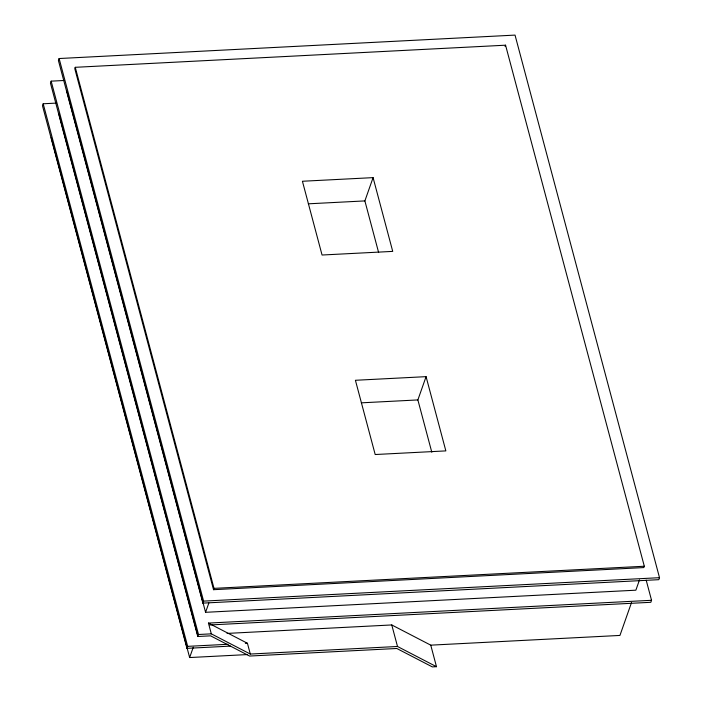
<?xml version="1.0" encoding="UTF-8"?>
<svg xmlns="http://www.w3.org/2000/svg" width="702" height="702" viewBox="0 0 702 702"><rect width="100%" height="100%" fill="white"/><g stroke="black" fill="none" stroke-linecap="round" stroke-linejoin="round"><path stroke-width="1.05" d="M56.309 103.097L43.191 103.773L42.489 105.765L186.969 648.35L230.431 646.112M64.277 80.476L51.158 81.151L50.456 83.143L197.797 636.495L210.609 635.837L249.587 656.045L396.797 648.481L432.344 666.9L436.486 666.689L430.756 645.156L391.769 624.947L227.062 633.415M59.117 58.529L58.415 60.53L202.896 603.115L658.809 579.677L659.511 577.685L515.031 35.1L59.117 58.529L203.598 601.114L202.896 603.115M75.263 67.313L74.789 68.638L213.54 589.689L643.839 567.576L644.313 566.242L505.563 45.191L75.263 67.313L214.005 588.364L213.54 589.689M186.969 648.35L187.671 646.349L43.191 103.773M247.516 654.571L189.645 657.546L193.278 647.235M639.504 579.878L635.872 590.189L205.572 612.311L208.845 603.027M197.797 636.495L198.499 634.503L51.158 81.151M378.632 252.544L364.882 200.912L373.087 177.632L302.422 181.256L322.06 255.019L392.725 251.386L373.087 177.632M505.098 46.525L505.563 45.191M431.8 452.22L417.874 399.929L426.079 376.649L355.414 380.282L375.193 454.527L445.849 450.895L426.079 376.649M631.546 602.483L619.945 635.433L430.756 645.156M646.191 580.177L651.544 600.298L650.842 602.298L209.81 624.964M308.353 203.817L364.882 200.912M361.346 402.834L417.874 399.929M214.005 588.364L644.313 566.242M203.598 601.114L659.511 577.685M436.486 666.689L397.499 646.481L250.298 654.045L211.311 633.845L208.441 623.078L651.544 600.298M198.499 634.503L211.311 633.845M187.671 646.349L228.018 644.278M245.358 643.392L247.429 643.278L250.298 654.045M208.441 623.078L247.429 643.278M391.769 624.947L397.499 646.481M66.83 91.26L205.572 612.311M58.863 113.882L197.613 634.924M51.176 137.557L189.645 657.546"/></g></svg>
